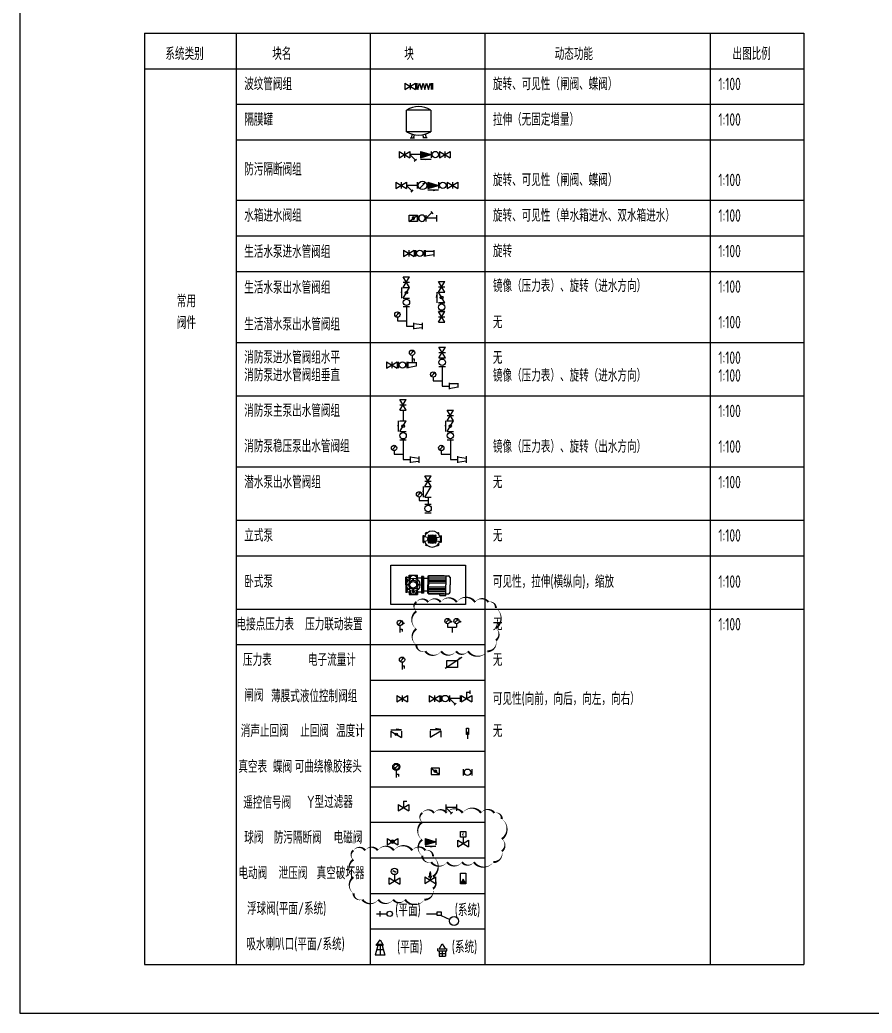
# Model space of a CAD drawing. Header units: millimetres. Extents: x -527844 to 417903, y -219119 to 112527.
# Drawn here: x 287691 to 311674, y 29427 to 57373 of the extents above; entities that cross this region are included whole.
import ezdxf

# ---------------------------------------------------------------- set-up
doc = ezdxf.new("R2010")
doc.units = ezdxf.units.MM
doc.header["$LTSCALE"] = 1000
doc.header["$MEASUREMENT"] = 0
doc.linetypes.add('CENTER2', pattern=[1.125, 0.75, -0.125, 0.125, -0.125])
for name, color, linetype in [('W-FRPT-HYDT-EQPM', 60, 'Continuous'), ('W-FRPT-HYDT-PIPE', 1, 'Continuous'), ('W-NOTE', 40, 'Continuous'), ('W-WSUP-COOL-PIPE', 3, 'Continuous'), ('W-WSUP-EQPM', 40, 'Continuous')]:
    doc.layers.add(name, color=color, linetype=linetype)
doc.layers.add('W-POST', color=10, linetype='Continuous', plot=False)
doc.styles.add('TH-STYLE1', font='', dxfattribs={"width": 0.8})
doc.styles.add('TH-STYLE3', font='tssdeng.shx', dxfattribs={"width": 0.7, "bigfont": 'tssdchn.shx'})
doc.styles.get('TH-STYLE1').set_extended_font_data('STFangsong')

# ---------------------------------------------------------------- blocks, each defined once
blk = doc.blocks.new('*U216')
for p, q in [((-340, 61), (-340, 672)), ((340, 672), (-340, 672)), ((340, 672), (340, 61)), ((340, 61), (-340, 61)), ((-236, -111), (-113, -111)), ((-196, -1), (-205, -111)), ((-148, -111), (-116, -19)), ((236, -111), (113, -111)), ((148, -111), (116, -19)), ((196, -1), (205, -111))]:
    blk.add_line(p, q)
for centre, radius, start, end in [((0, 160), 615, 56.4318, 123.5682), ((0, 657), 686, 240.3029, 299.6971)]:
    blk.add_arc(centre, radius, start, end)
blk = doc.blocks.new('闸阀')
for p, q in [((0, 90), (0, -90)), ((0, 90), (300, -90)), ((0, -90), (300, 90)), ((150, 90), (150, -90)), ((300, 90), (300, -90))]:
    blk.add_line(p, q)
blk = doc.blocks.new('止回阀')
for p, q in [((0, 126), (300, 126)), ((0, 90), (0, -90)), ((0, -90), (300, 90)), ((300, 126), (150, 150)), ((300, 90), (300, -90))]:
    blk.add_line(p, q)
blk = doc.blocks.new('可曲绕橡胶接头')
for p, q in [((0, 90), (0, -90)), ((240, 90), (240, -90))]:
    blk.add_line(p, q)
blk.add_circle((120, 0), 90)
blk = doc.blocks.new('生活潜水泵出水管阀组')
blk.add_circle((0, 690), 40)
for name, p, rotation in [('闸阀', (0, 840), 90), ('止回阀', (0, 540), 90), ('可曲绕橡胶接头', (0, 540), 270), ('闸阀', (0, 0), 90)]:
    blk.add_blockref(name, p, dxfattribs=dict(rotation=rotation))
blk = doc.blocks.new('消声止回阀')
for p, q in [((0, 126), (300, 126)), ((0, 90), (0, -90)), ((0, 90), (300, -90)), ((300, 126), (150, 150)), ((300, 90), (300, -90))]:
    blk.add_line(p, q)
blk.add_circle((150, 0), 36)
blk = doc.blocks.new('压力表2')
for p, q in [((-202, 228), (-308, 122)), ((-202, 228), (-257, 195)), ((-255, 100), (-255, 0)), ((-255, 0), (0, 0))]:
    blk.add_line(p, q)
blk.add_circle((-255, 175), 75)
blk = doc.blocks.new('*U197')
at = {"layer": 'W-WSUP-COOL-PIPE'}
for p, q in [((0, 250), (0, -300)), ((0, -300), (200, -300))]:
    blk.add_line(p, q, dxfattribs=at)
at = {"layer": 'W-WSUP-EQPM'}
for p, q in [((200, -210), (200, -390)), ((200, -228), (440, -258)), ((440, -210), (440, -390)), ((200, -372), (440, -342))]:
    blk.add_line(p, q, dxfattribs=at)
at = {"layer": 'W-WSUP-EQPM', "rotation": 90}
for name, p in [('闸阀', (0, 790)), ('消声止回阀', (0, 490)), ('可曲绕橡胶接头', (0, 250))]:
    blk.add_blockref(name, p, dxfattribs=at)
at = {"layer": 'W-WSUP-EQPM'}
blk.add_blockref('压力表2', (0, -150), dxfattribs=at)
blk = doc.blocks.new('偏心异径管')
for p, q in [((0, 90), (0, -90)), ((0, 71), (240, 71)), ((240, 83), (240, -36)), ((0, -67), (240, -25))]:
    blk.add_line(p, q)
blk = doc.blocks.new('压力表')
for p, q in [((53, 328), (-53, 222)), ((53, 328), (-2, 295)), ((0, 200), (0, 0)), ((0, 100), (60, 100)), ((60, 100), (60, 30))]:
    blk.add_line(p, q)
blk.add_circle((0, 275), 75)
blk = doc.blocks.new('消防泵进水管阀组水平')
at = {"layer": 'W-FRPT-HYDT-EQPM'}
for name, p in [('压力表', (720, 71)), ('闸阀', (0, 0)), ('可曲绕橡胶接头', (330, 0)), ('偏心异径管', (600, 0))]:
    blk.add_blockref(name, p, dxfattribs=at)
blk = doc.blocks.new('同心异径管')
for p, q in [((0, 90), (0, -90)), ((0, 72), (240, 42)), ((240, 90), (240, -90)), ((0, -72), (240, -42))]:
    blk.add_line(p, q)
blk = doc.blocks.new('*U198')
for p, q in [((-440, 1390), (-440, 1090)), ((-440, 550), (-440, 0)), ((-440, 0), (-240, 0))]:
    blk.add_line(p, q)
at = {"layer": 'W-FRPT-HYDT-EQPM', "rotation": 90}
for name, p in [('闸阀', (-440, 1390)), ('消声止回阀', (-440, 790)), ('可曲绕橡胶接头', (-440, 550))]:
    blk.add_blockref(name, p, dxfattribs=at)
at = {"layer": 'W-FRPT-HYDT-EQPM'}
for name, p in [('压力表2', (-440, 150)), ('同心异径管', (-240, 0))]:
    blk.add_blockref(name, p, dxfattribs=at)
blk = doc.blocks.new('*U199')
for p, q in [((0, 550), (0, 0)), ((0, 0), (200, 0))]:
    blk.add_line(p, q)
at = {"layer": 'W-FRPT-HYDT-EQPM', "rotation": 90}
for name, p in [('闸阀', (0, 790)), ('可曲绕橡胶接头', (0, 550))]:
    blk.add_blockref(name, p, dxfattribs=at)
at = {"layer": 'W-FRPT-HYDT-EQPM'}
for name, p in [('压力表2', (0, 150)), ('偏心异径管', (200, 0))]:
    blk.add_blockref(name, p, dxfattribs=at)
blk = doc.blocks.new('潜水泵出水管阀组')
for p, q in [((-126, 740), (-150, 590)), ((-126, 440), (-126, 740)), ((-90, 740), (90, 740)), ((-90, 440), (90, 740)), ((-90, 440), (90, 440)), ((0, 440), (0, 240))]:
    blk.add_line(p, q)
at = {"rotation": 90}
for name, p in [('闸阀', (0, 740)), ('可曲绕橡胶接头', (0, 0))]:
    blk.add_blockref(name, p, dxfattribs=at)
blk.add_blockref('压力表2', (0, 340))
blk = doc.blocks.new('*U200')
for p, q in [((0, 550), (0, 0)), ((0, 0), (200, 0))]:
    blk.add_line(p, q)
at = {"layer": 'W-FRPT-HYDT-EQPM', "rotation": 90}
for name, p in [('闸阀', (0, 1090)), ('消声止回阀', (0, 790)), ('可曲绕橡胶接头', (0, 550))]:
    blk.add_blockref(name, p, dxfattribs=at)
at = {"layer": 'W-FRPT-HYDT-EQPM'}
for name, p in [('压力表2', (0, 150)), ('同心异径管', (200, 0))]:
    blk.add_blockref(name, p, dxfattribs=at)
blk = doc.blocks.new('立式泵')
at = {"linetype": 'Continuous'}
h = blk.add_hatch(dxfattribs=at)
h.set_pattern_fill('NET', color=8, scale=270, angle=-270, style=0)
h.set_pattern_definition([(90, (-658012.705, -679308.226), (-33.75, -4e-11), []), (180, (-658012.705, -679308.226), (4e-11, -33.75), [])])
edge = h.paths.add_edge_path()
edge.add_arc((255, 0), 122, 0, 360)
at = {"color": 7, "linetype": 'Continuous'}
for p, q in [((0, 98), (16, 98)), ((0, -98), (0, 98)), ((0, -98), (0, 98)), ((16, -98), (16, 98)), ((16, -98), (16, 98)), ((142, 45), (16, 67)), ((84, 185), (70, 171)), ((84, 185), (70, 171)), ((75, 135), (70, 171)), ((75, 135), (70, 171)), ((83, 176), (79, 172)), ((83, 176), (79, 172)), ((79, 172), (80, 166)), ((79, 172), (80, 166)), ((80, 166), (86, 165)), ((80, 166), (86, 165)), ((88, 174), (83, 176)), ((88, 174), (83, 176)), ((120, 180), (84, 185)), ((120, 180), (84, 185)), ((86, 165), (90, 169)), ((86, 165), (90, 169)), ((90, 169), (88, 174)), ((90, 169), (88, 174)), ((158, 112), (143, 97)), ((158, 112), (143, 97)), ((143, 97), (156, 71)), ((143, 97), (156, 71)), ((156, 102), (152, 98)), ((156, 102), (152, 98)), ((152, 98), (154, 93)), ((152, 98), (154, 93)), ((154, 93), (159, 91)), ((154, 93), (159, 91)), ((162, 101), (156, 102)), ((162, 101), (156, 102)), ((184, 99), (158, 112)), ((184, 99), (158, 112)), ((159, 91), (163, 95)), ((159, 91), (163, 95)), ((163, 95), (162, 101)), ((163, 95), (162, 101)), ((352, 112), (325, 99)), ((352, 112), (325, 99)), ((348, 101), (346, 96)), ((348, 101), (346, 96)), ((346, 96), (350, 91)), ((346, 96), (350, 91)), ((353, 103), (348, 101)), ((353, 103), (348, 101)), ((350, 91), (356, 93)), ((350, 91), (356, 93)), ((366, 97), (352, 112)), ((366, 97), (352, 112)), ((357, 98), (353, 103)), ((357, 98), (353, 103)), ((354, 71), (366, 97)), ((354, 71), (366, 97)), ((356, 93), (357, 98)), ((356, 93), (357, 98)), ((368, 45), (499, 67)), ((390, 180), (425, 185)), ((390, 180), (425, 185)), ((421, 175), (420, 169)), ((421, 175), (420, 169)), ((420, 169), (424, 165)), ((420, 169), (424, 165)), ((427, 176), (421, 175)), ((427, 176), (421, 175)), ((424, 165), (429, 167)), ((424, 165), (429, 167)), ((440, 171), (425, 185)), ((440, 171), (425, 185)), ((431, 172), (427, 176)), ((431, 172), (427, 176)), ((429, 167), (431, 172)), ((429, 167), (431, 172)), ((435, 135), (440, 171)), ((435, 135), (440, 171)), ((491, 83), (491, 67)), ((491, 83), (499, 83)), ((491, 83), (499, 83)), ((491, 83), (491, 67)), ((491, 78), (499, 78)), ((491, 78), (499, 78)), ((491, 72), (499, 72)), ((491, 72), (499, 72)), ((491, 67), (499, 67)), ((491, 67), (499, 67)), ((491, 55), (499, 55)), ((491, 55), (491, 40)), ((491, 55), (491, 40)), ((491, 55), (499, 55)), ((491, 51), (499, 51)), ((491, 51), (499, 51)), ((491, 44), (499, 44)), ((491, 44), (499, 44)), ((491, 40), (499, 40)), ((491, 40), (499, 40)), ((491, 8), (499, 8)), ((491, -8), (491, 8)), ((491, -8), (491, 8)), ((491, 8), (499, 8)), ((491, 3), (499, 3)), ((491, 3), (499, 3)), ((499, -98), (499, 98)), ((499, -98), (499, 98)), ((515, -98), (515, 98)), ((515, -98), (515, 98)), ((0, -98), (16, -98)), ((142, -45), (16, -67)), ((75, -135), (70, -171)), ((75, -135), (70, -171)), ((70, -171), (84, -185)), ((70, -171), (84, -185)), ((80, -167), (79, -172)), ((80, -167), (79, -172)), ((79, -172), (83, -176)), ((79, -172), (83, -176)), ((86, -165), (80, -167)), ((86, -165), (80, -167)), ((83, -176), (88, -175)), ((83, -176), (88, -175)), ((120, -180), (84, -185)), ((120, -180), (84, -185)), ((90, -169), (86, -165)), ((90, -169), (86, -165)), ((88, -175), (90, -169)), ((88, -175), (90, -169)), ((156, -71), (143, -97)), ((156, -71), (143, -97)), ((143, -97), (158, -112)), ((143, -97), (158, -112)), ((154, -93), (152, -98)), ((154, -93), (152, -98)), ((152, -98), (156, -103)), ((152, -98), (156, -103)), ((159, -91), (154, -93)), ((159, -91), (154, -93)), ((156, -103), (162, -101)), ((156, -103), (162, -101)), ((158, -112), (184, -99)), ((158, -112), (184, -99)), ((163, -96), (159, -91)), ((163, -96), (159, -91)), ((162, -101), (163, -96)), ((162, -101), (163, -96)), ((325, -99), (352, -112)), ((325, -99), (352, -112)), ((350, -91), (346, -95)), ((350, -91), (346, -95)), ((346, -95), (348, -101)), ((346, -95), (348, -101)), ((348, -101), (353, -102)), ((348, -101), (353, -102)), ((356, -93), (350, -91)), ((356, -93), (350, -91)), ((352, -112), (366, -97)), ((352, -112), (366, -97)), ((353, -102), (357, -98)), ((353, -102), (357, -98)), ((366, -97), (354, -71)), ((366, -97), (354, -71)), ((357, -98), (356, -93)), ((357, -98), (356, -93)), ((368, -45), (499, -67)), ((390, -180), (425, -185)), ((390, -180), (425, -185)), ((424, -165), (420, -169)), ((424, -165), (420, -169)), ((420, -169), (421, -174)), ((420, -169), (421, -174)), ((421, -174), (427, -176)), ((421, -174), (427, -176)), ((429, -166), (424, -165)), ((429, -166), (424, -165)), ((425, -185), (440, -171)), ((425, -185), (440, -171)), ((427, -176), (431, -172)), ((427, -176), (431, -172)), ((431, -172), (429, -166)), ((431, -172), (429, -166)), ((435, -135), (440, -171)), ((435, -135), (440, -171)), ((491, -3), (499, -3)), ((491, -3), (499, -3)), ((491, -8), (499, -8)), ((491, -8), (499, -8)), ((491, -55), (491, -40)), ((491, -40), (499, -40)), ((491, -40), (499, -40)), ((491, -55), (491, -40)), ((491, -44), (499, -44)), ((491, -44), (499, -44)), ((491, -51), (499, -51)), ((491, -51), (499, -51)), ((491, -55), (499, -55)), ((491, -55), (499, -55)), ((491, -67), (499, -67)), ((491, -83), (491, -67)), ((491, -83), (491, -67)), ((491, -67), (499, -67)), ((491, -72), (499, -72)), ((491, -72), (499, -72)), ((491, -78), (499, -78)), ((491, -78), (499, -78)), ((491, -83), (499, -83)), ((491, -83), (499, -83))]:
    blk.add_line(p, q, dxfattribs=at)
for centre, radius in [((84, 170), 4.96), ((84, 170), 4.96), ((84, 170), 3.24), ((84, 170), 3.24), ((255, 0), 122), ((255, 0), 122), ((158, 97), 4.96), ((158, 97), 4.96), ((158, 97), 3.24), ((158, 97), 3.24), ((352, 97), 4.96), ((352, 97), 4.96), ((352, 97), 3.24), ((352, 97), 3.24), ((425, 171), 4.96), ((425, 171), 4.96), ((425, 171), 3.24), ((425, 171), 3.24), ((84, -171), 4.96), ((84, -171), 4.96), ((84, -171), 3.24), ((84, -171), 3.24), ((158, -97), 4.96), ((158, -97), 4.96), ((158, -97), 3.24), ((158, -97), 3.24), ((352, -97), 4.96), ((352, -97), 4.96), ((352, -97), 3.24), ((352, -97), 3.24), ((425, -170), 4.96), ((425, -170), 4.96), ((425, -170), 3.24), ((425, -170), 3.24)]:
    blk.add_circle(centre, radius, dxfattribs=at)
for start, end in [(16.0561, 163.7571), (16.0561, 163.7571), (196.2466, 343.9439), (196.2466, 343.9439)]:
    blk.add_arc((255, 0), 225, start, end, dxfattribs=at)
blk = doc.blocks.new('断线')
for centre, start, end in [((-31, -21), 34.253, 147.6552), ((31, 21), 214.253, 327.6552)]:
    blk.add_arc(centre, 38.1, start, end)
blk = doc.blocks.new('电动阀')
for p, q in [((0, 90), (300, -90)), ((0, 90), (0, 90)), ((0, -90), (300, 90)), ((0, -90), (0, 90)), ((150, 180), (150, 0)), ((300, 90), (300, -90))]:
    blk.add_line(p, q)
blk.add_circle((150, 270), 90)
at = {"layer": 'Defpoints'}
blk.add_lwpolyline([(-1003, 860, 0, 60, -0.520567), (-672, 860, 0, 60, -0.520567), (-320, 860, 0, 60, -0.520567), (134, 860, 0, 60, -0.520567), (651, 860, 0, 60, -0.520567), (1022, 860, 0, 60, -0.520567), (1234, 691, 0, 60, -0.520567), (1234, 124, 0, 60, -0.520567), (1234, -216, 0, 60, -0.520567), (994, -523, 0, 60, -0.520567), (448, -523, 0, 60, -0.520567), (114, -523, 0, 60, -0.520567), (-307, -523, 0, 60, -0.520567), (-752, -523, 0, 60, -0.520567), (-1003, -345, 0, 60, -0.520567), (-1003, 106, 0, 60, -0.520567), (-1003, 602, 0, 60, -0.520567)], format="xyseb", close=True, dxfattribs=at)
at = {"xscale": 0.7199999999720604, "yscale": 0.7199999999720604, "zscale": 0.7199999999720604}
blk.add_blockref('断线', (150, 270), dxfattribs=at)
blk = doc.blocks.new('蝶阀')
h = blk.add_hatch(color=256)
h.paths.add_polyline_path([(151, -19, 0.135933), (156, 0, 0.760667), (89, 19)])
h.paths.add_polyline_path([(89, 19, 0.135933), (84, 0, 0.760667), (151, -19)])
blk.add_line((0, 90), (240, -90))
blk.add_lwpolyline([(0, -90), (240, -90), (240, 90), (0, 90)], close=True)
blk.add_circle((120, 0), 36)
blk = doc.blocks.new('Y型过滤器')
for p, q in [((0, 0), (159, 159)), ((0, -90), (0, 90)), ((300, 0), (0, 0)), ((128, 189), (189, 128)), ((300, -90), (300, 90))]:
    blk.add_line(p, q)
blk = doc.blocks.new('防污隔断阀')
blk.add_hatch(color=256).paths.add_polyline_path([(300, -90), (300, 90), (0, 0)])
for p, q in [((0, 90), (0, -90)), ((300, 90), (0, 0)), ((300, -90), (0, 0)), ((300, 90), (300, -90)), ((300, -126), (0, -126)), ((0, -126), (150, -150))]:
    blk.add_line(p, q)
blk = doc.blocks.new('遥控信号阀')
for p, q in [((0, 90), (0, -90)), ((0, 90), (300, -90)), ((0, -90), (300, 90)), ((150, 180), (150, 0)), ((150, 180), (246, 180)), ((300, 90), (300, -90))]:
    blk.add_line(p, q)
blk = doc.blocks.new('*U257')
for p, q in [((0, 90), (0, -90)), ((0, 90), (300, -90)), ((0, -90), (300, 90)), ((150, 90), (150, -90)), ((300, 90), (300, -90)), ((900, 90), (1200, -90)), ((900, -90), (1200, 90)), ((900, 90), (900, -90)), ((1050, 180), (1050, 0)), ((1050, 180), (1146, 180)), ((1146, 228), (1146, 132)), ((1200, 90), (1200, -90))]:
    blk.add_line(p, q)
blk.add_blockref('可曲绕橡胶接头', (330, 0))
at = {"xscale": -1, "rotation": 180}
blk.add_blockref('Y型过滤器', (570, 0), dxfattribs=at)
blk = doc.blocks.new('球阀')
h = blk.add_hatch(color=256)
edge = h.paths.add_edge_path()
edge.add_arc((150, 0), 50, 0, 360)
for p, q in [((0, 90), (0, -90)), ((0, 90), (300, -90)), ((0, -90), (300, 90)), ((300, 90), (300, -90))]:
    blk.add_line(p, q)
blk.add_circle((150, 0), 50)
blk = doc.blocks.new('泄压阀')
for p, q in [((0, 90), (0, -90)), ((0, 90), (300, -90)), ((0, -90), (300, 90)), ((150, 143), (100, 93)), ((100, 93), (200, 93)), ((120, 193), (180, 193)), ((120, 163), (180, 163)), ((150, 243), (150, 143)), ((150, 143), (200, 93)), ((150, 93), (150, 0)), ((300, 90), (300, -90))]:
    blk.add_line(p, q)
blk = doc.blocks.new('*U201')
for p, q in [((0, 90), (0, -90)), ((0, 90), (300, -90)), ((0, -90), (300, 90)), ((150, 90), (150, -90)), ((300, 90), (300, -90)), ((336, 90), (336, -90)), ((576, 90), (576, -90)), ((612, 90), (612, -90)), ((612, 66), (852, 66)), ((852, 90), (852, -90)), ((612, -72), (852, -30))]:
    blk.add_line(p, q)
blk.add_circle((456, 0), 90)
blk = doc.blocks.new('*U202')
at = {"xscale": -1, "rotation": 180.0000010187545}
for name, p in [('蝶阀', (0, 0)), ('可曲绕橡胶接头', (240, 0))]:
    blk.add_blockref(name, p, dxfattribs=at)
at = {"rotation": 1.0187545645e-06}
blk.add_blockref('Y型过滤器', (480, 0), dxfattribs=at)
blk = doc.blocks.new('*U274')
for name, p in [('闸阀', (0, 0)), ('可曲绕橡胶接头', (900, 0)), ('闸阀', (1140, 0))]:
    blk.add_blockref(name, p)
at = {"xscale": -1, "rotation": 180}
blk.add_blockref('Y型过滤器', (300, 0), dxfattribs=at)
at = {"xscale": -1}
blk.add_blockref('防污隔断阀', (900, 0), dxfattribs=at)
blk = doc.blocks.new('*U275')
for p, q in [((535, 85), (365, -85)), ((535, 85, 0), (447, 33, 0))]:
    blk.add_line(p, q)
blk.add_circle((450, 0), 120)
for name, p in [('闸阀', (-300, 0)), ('可曲绕橡胶接头', (900, 0)), ('闸阀', (1140, 0))]:
    blk.add_blockref(name, p)
at = {"xscale": -1, "rotation": 180}
blk.add_blockref('Y型过滤器', (0, 0), dxfattribs=at)
at = {"xscale": -1}
blk.add_blockref('防污隔断阀', (900, 0), dxfattribs=at)
blk = doc.blocks.new('1')
for p, q in [((-109083, -92373), (-109115, -92373)), ((-109115, -92586), (-109115, -92373)), ((-109083, -92529), (-109083, -92373)), ((-109083, -92376), (-109026, -92376)), ((-109083, -92427), (-109073, -92427)), ((-109083, -92437), (-109067, -92437)), ((-109083, -92446), (-109067, -92446)), ((-109083, -92457), (-109073, -92457)), ((-109073, -92427), (-109073, -92457)), ((-109067, -92437), (-109067, -92446)), ((-109026, -92421), (-109026, -92311)), ((-109026, -92311), (-108783, -92311)), ((-109026, -92421), (-108992, -92421)), ((-108992, -92376), (-108992, -92421)), ((-108912, -92311), (-108912, -92326)), ((-108897, -92326), (-108897, -92311)), ((-108821, -92370), (-108786, -92370)), ((-108817, -92376), (-108817, -92421)), ((-108807, -92370), (-108807, -92426)), ((-108786, -92441), (-108786, -92370)), ((-108786, -92421), (-108783, -92421)), ((-108783, -92421), (-108783, -92311)), ((-108783, -92390), (-108676, -92390)), ((-108676, -92354), (-108676, -92819)), ((-108648, -92354), (-108676, -92354)), ((-108648, -92354), (-108648, -92819)), ((-108620, -92354), (-108648, -92354)), ((-108620, -92354), (-108620, -92819)), ((-108494, -92406), (-108620, -92406)), ((-108494, -92346), (-108474, -92334)), ((-108494, -92346), (-108494, -92586)), ((-108474, -92334), (-107914, -92334)), ((-108041, -92334), (-108474, -92334)), ((-108474, -92334), (-108474, -92586)), ((-108474, -92394), (-107991, -92394)), ((-108474, -92444), (-107991, -92444)), ((-108474, -92486), (-107991, -92486)), ((-107991, -92334), (-107991, -92586)), ((-107868, -92376), (-107868, -92586)), ((-109115, -92586), (-109115, -92800)), ((-109083, -92644), (-109083, -92800)), ((-109083, -92716), (-109073, -92716)), ((-109083, -92727), (-109067, -92727)), ((-109083, -92736), (-109067, -92736)), ((-109083, -92746), (-109073, -92746)), ((-109073, -92746), (-109073, -92716)), ((-109067, -92736), (-109067, -92727)), ((-108992, -92774), (-109026, -92774)), ((-109026, -92774), (-109026, -92862)), ((-108992, -92752), (-108992, -92796)), ((-108927, -92773), (-108927, -92804)), ((-108913, -92778), (-108918, -92788)), ((-108913, -92778), (-108897, -92778)), ((-108905, -92775), (-108905, -92801)), ((-108897, -92778), (-108892, -92788)), ((-108882, -92773), (-108882, -92804)), ((-108817, -92752), (-108817, -92796)), ((-108807, -92747), (-108807, -92802)), ((-108786, -92802), (-108786, -92732)), ((-108786, -92752), (-108783, -92752)), ((-108786, -92752), (-108783, -92752)), ((-108783, -92752), (-108783, -92862)), ((-108494, -92766), (-108620, -92766)), ((-108494, -92826), (-108494, -92586)), ((-108474, -92534), (-107991, -92534)), ((-108474, -92838), (-108474, -92586)), ((-108474, -92639), (-107991, -92639)), ((-108474, -92686), (-107991, -92686)), ((-108474, -92729), (-107991, -92729)), ((-108474, -92778), (-107991, -92778)), ((-107991, -92889), (-107991, -92586)), ((-107868, -92796), (-107868, -92586)), ((-109083, -92800), (-109115, -92800)), ((-109026, -92796), (-109083, -92796)), ((-109026, -92862), (-108783, -92862)), ((-108927, -92804), (-108882, -92804)), ((-108918, -92788), (-108913, -92799)), ((-108913, -92799), (-108897, -92799)), ((-108912, -92852), (-108912, -92852)), ((-108912, -92862), (-108912, -92852)), ((-108897, -92862), (-108912, -92862)), ((-108892, -92788), (-108897, -92799)), ((-108897, -92852), (-108897, -92862)), ((-108820, -92802), (-108786, -92802)), ((-108783, -92783), (-108676, -92783)), ((-108648, -92819), (-108676, -92819)), ((-108620, -92819), (-108648, -92819)), ((-108494, -92826), (-108474, -92838)), ((-108041, -92838), (-108474, -92838)), ((-108474, -92838), (-107914, -92838)), ((-108154, -92889), (-108154, -92838)), ((-108154, -92889), (-107991, -92889)), ((-107991, -92882), (-107991, -92882))]:
    blk.add_line(p, q)
for centre, radius in [((-108905, -92586), 188), ((-108905, -92586), 128), ((-109016, -92475), 13.5), ((-108995, -92350), 10.5), ((-108905, -92586), 93.8), ((-108905, -92429), 13.5), ((-108815, -92350), 10.5), ((-108793, -92475), 13.5), ((-109062, -92586), 13.5), ((-109016, -92698), 13.5), ((-108905, -92695), 13.5), ((-108905, -92744), 13.5), ((-108905, -92788), 13.2), ((-108793, -92698), 13.5), ((-108747, -92586), 13.5), ((-108995, -92823), 10.5), ((-108815, -92823), 10.5)]:
    blk.add_circle(centre, radius)
for centre, radius, start, end in [((-108905, -92426), 101, 29.7336, 150.2664), ((-107933, -92401), 68.8, 20.6629, 74.4968), ((-108905, -92756), 96.2, 204.4837, 335.5163), ((-107933, -92772), 68.8, 285.5032, 339.3371)]:
    blk.add_arc(centre, radius, start, end)
blk = doc.blocks.new('*U221')
for p, q in [((-90148, -90892), (-88048, -90892)), ((-90148, -91992), (-90148, -90892)), ((-88048, -90892), (-88048, -91992)), ((-88048, -91992), (-90148, -91992))]:
    blk.add_line(p, q)
at = {"linetype": 'CENTER2'}
blk.add_blockref('1', (19391, 1145), dxfattribs=at)
blk = doc.blocks.new('真空破坏器')
blk.add_hatch(color=8).paths.add_polyline_path([(75, 0), (0, 130), (-75, 0)])
at = {"linetype": 'CENTER2'}
for p, q in [((-75, 0), (-75, 300)), ((-75, 300), (75, 300)), ((75, 300), (75, 0)), ((0, 130), (-75, 0)), ((75, 0), (-75, 0))]:
    blk.add_line(p, q, dxfattribs=at)
blk.add_line((75, 0), (0, 130))
blk = doc.blocks.new('电磁阀')
for p, q in [((0, 90), (300, -90)), ((0, 90), (0, 90)), ((0, -90), (300, 90)), ((0, -90), (0, 90)), ((150, 180), (150, 0)), ((300, 90), (300, -90))]:
    blk.add_line(p, q)
at = {"linetype": 'CENTER2'}
blk.add_lwpolyline([(73, 334), (227, 334), (227, 180), (73, 180)], close=True, dxfattribs=at)
at = {"layer": 'Defpoints'}
blk.add_lwpolyline([(-1003, 860, 0, 60, -0.520567), (-672, 860, 0, 60, -0.520567), (-320, 860, 0, 60, -0.520567), (134, 860, 0, 60, -0.520567), (651, 860, 0, 60, -0.520567), (1022, 860, 0, 60, -0.520567), (1234, 691, 0, 60, -0.520567), (1234, 124, 0, 60, -0.520567), (1234, -216, 0, 60, -0.520567), (994, -523, 0, 60, -0.520567), (448, -523, 0, 60, -0.520567), (114, -523, 0, 60, -0.520567), (-307, -523, 0, 60, -0.520567), (-752, -523, 0, 60, -0.520567), (-1003, -345, 0, 60, -0.520567), (-1003, 106, 0, 60, -0.520567), (-1003, 602, 0, 60, -0.520567)], format="xyseb", close=True, dxfattribs=at)
at = {"linetype": 'CENTER2', "style": 'TH-STYLE1', "width": 0.8}
blk.add_text('M', height=90, dxfattribs=at).set_placement((105, 213))
blk = doc.blocks.new('浮球阀')
blk.add_line((100, 75), (100, -75))
blk.add_circle((375, 0), 75)
at = {"layer": 'W-WSUP-COOL-PIPE'}
blk.add_line((0, 0), (300, 0), dxfattribs=at)
blk = doc.blocks.new('浮球阀系统')
blk.add_line((408, -52), (658, -156))
blk.add_lwpolyline([(300, 52), (408, 52), (408, -52), (300, -52)], close=True)
blk.add_circle((774, -204), 125)
at = {"layer": 'W-WSUP-COOL-PIPE'}
blk.add_line((0, 0), (300, 0), dxfattribs=at)
blk = doc.blocks.new('吸水喇叭口系统')
for p, q in [((-128, -196), (-128, -136)), ((-128, -196), (128, -196)), ((-90, -196), (-90, -346)), ((-90, -271), (90, -271)), ((0, -196), (0, -346)), ((90, -196), (90, -346)), ((128, -196), (128, -136)), ((-90, -346), (90, -346))]:
    blk.add_line(p, q)
blk.add_lwpolyline([(-90, -156), (0, 0), (90, -156)], close=True)
blk = doc.blocks.new('*U246')
for p, q in [((-93217, -76544), (-93217, -76724)), ((-93182, -76544), (-93182, -76724)), ((-93157, -76724), (-93107, -76544)), ((-93107, -76544), (-93057, -76724)), ((-93057, -76724), (-93007, -76544)), ((-93007, -76544), (-92957, -76724)), ((-93007, -76544), (-92957, -76724)), ((-92957, -76724), (-92907, -76544)), ((-92957, -76724), (-92907, -76544)), ((-92907, -76544), (-92857, -76724)), ((-92907, -76544), (-92857, -76724)), ((-92857, -76724), (-92807, -76544)), ((-92857, -76724), (-92807, -76544)), ((-92807, -76544), (-92782, -76634)), ((-92782, -76544), (-92782, -76724)), ((-92747, -76544), (-92747, -76724)), ((-93182, -76635), (-93157, -76724))]:
    blk.add_line(p, q)
blk = doc.blocks.new('*U281')
for name, p in [('闸阀', (-60, 0)), ('*U246', (93457, 76634))]:
    blk.add_blockref(name, p)
blk = doc.blocks.new('电子流量计')
for p, q in [((280, 286), (-192, -28)), ((280, 286), (193, 257)), ((-150, 0), (-150, 200)), ((-150, 200), (150, 200)), ((150, 0), (-150, 0)), ((150, 200), (150, 0)), ((193, 257), (185, 223))]:
    blk.add_line(p, q)
blk = doc.blocks.new('压力联动装置')
for p, q in [((-74, 378), (-180, 272)), ((-74, 378), (-129, 345)), ((-16, 295), (-59, 295)), ((-52, 325), (-16, 325)), ((-16, 325), (-16, 295)), ((180, 378), (74, 272)), ((180, 378), (126, 345)), ((238, 295), (196, 295)), ((202, 325), (238, 325)), ((238, 325), (238, 295)), ((-127, 250), (-127, 150)), ((-127, 150), (127, 150)), ((0, 150), (0, 0)), ((127, 250), (127, 150))]:
    blk.add_line(p, q)
for centre in [(-127, 325), (127, 325)]:
    blk.add_circle(centre, 75)
at = {"layer": 'Defpoints'}
blk.add_lwpolyline([(-1003, 860, 0, 60, -0.520567), (-672, 860, 0, 60, -0.520567), (-320, 860, 0, 60, -0.520567), (134, 860, 0, 60, -0.520567), (651, 860, 0, 60, -0.520567), (1022, 860, 0, 60, -0.520567), (1234, 691, 0, 60, -0.520567), (1234, 124, 0, 60, -0.520567), (1234, -216, 0, 60, -0.520567), (994, -523, 0, 60, -0.520567), (448, -523, 0, 60, -0.520567), (114, -523, 0, 60, -0.520567), (-307, -523, 0, 60, -0.520567), (-752, -523, 0, 60, -0.520567), (-1003, -345, 0, 60, -0.520567), (-1003, 106, 0, 60, -0.520567), (-1003, 602, 0, 60, -0.520567)], format="xyseb", close=True, dxfattribs=at)
blk = doc.blocks.new('电接点压力表')
for p, q in [((53, 328), (-53, 222)), ((53, 328), (-2, 295)), ((0, 200), (0, 0)), ((0, 100), (60, 100)), ((60, 100), (60, 30)), ((111, 245), (69, 245)), ((75, 275), (111, 275)), ((111, 275), (111, 245))]:
    blk.add_line(p, q)
blk.add_circle((0, 275), 75)
blk = doc.blocks.new('真空表')
for p, q in [((-53, 247), (53, 353)), ((-53, 247), (-20, 302)), ((0, 200), (0, 0)), ((0, 100), (60, 100)), ((60, 100), (60, 30))]:
    blk.add_line(p, q)
for radius in [100, 75]:
    blk.add_circle((0, 300), radius)
blk = doc.blocks.new('温度计')
blk.add_line((0, 200), (0, 0))
blk.add_lwpolyline([(-30, 305), (30, 305), (30, 125), (-30, 125)], close=True)
blk = doc.blocks.new('*U268')
at = {"layer": 'W-NOTE'}
blk.add_lwpolyline([(0, 0), (1146, 0), (1146, 574), (0, 574)], close=True, dxfattribs=at)
blk = doc.blocks.new('吸水喇叭口')
for p, q in [((-86, -128), (0, 0)), ((0, 0), (78, -128)), ((-59, -160), (-139, -428)), ((-99, -160), (-99, -118)), ((92, -160), (-99, -160)), ((78, -128), (-86, -128)), ((0, -160), (0, -428)), ((59, -160), (139, -428)), ((92, -160), (92, -116)), ((139, -428), (-139, -428)), ((96, -282), (-96, -282))]:
    blk.add_line(p, q)

msp = doc.modelspace()

# ---------------------------------------------------------------- linework, layer by layer
for p, q in [((291196.89, 56996.88), (309753.15, 56996.88)), ((291196.89, 56996.88), (291196.89, 30796.88)), ((293773.9, 56996.88), (293773.9, 30796.88)), ((297553.38, 56996.88), (297553.38, 30796.88)), ((300771.98, 56996.88), (300771.98, 30796.88)), ((307116.63, 56996.88), (307116.63, 30796.88)), ((309753.15, 56996.88), (309753.15, 30796.88)), ((291196.89, 55996.88), (309753.15, 55996.88)), ((293773.9, 54996.88), (309753.15, 54996.88)), ((293773.9, 53996.88), (309753.15, 53996.88)), ((293773.9, 52296.88), (309753.15, 52296.88)), ((293773.9, 51296.88), (309753.15, 51296.88)), ((293773.9, 50296.88), (309753.15, 50296.88)), ((293773.9, 48296.88), (309753.15, 48296.88)), ((293773.9, 46796.88), (309753.15, 46796.88)), ((293773.9, 44796.88), (309753.15, 44796.88)), ((293773.9, 43296.88), (309753.15, 43296.88)), ((293773.9, 42296.88), (309753.15, 42296.88)), ((293773.9, 40796.88), (309753.15, 40796.88)), ((293773.9, 39796.88), (300771.98, 39796.88)), ((297553.38, 38796.88), (300771.98, 38796.88)), ((297553.38, 37796.88), (300771.98, 37796.88)), ((297553.38, 36796.88), (300771.98, 36796.88)), ((297553.38, 35796.88), (300771.98, 35796.88)), ((297553.38, 34796.88), (300771.98, 34796.88)), ((297553.38, 33796.88), (300771.98, 33796.88)), ((297553.38, 32796.88), (300771.98, 32796.88)), ((297553.38, 31796.88), (300771.98, 31796.88)), ((291196.89, 30796.88), (309753.15, 30796.88))]:
    msp.add_line(p, q)
at = {"layer": 'W-POST'}
msp.add_line((291196.89, 30796.88), (293773.9, 30796.88), dxfattribs=at)

# ---------------------------------------------------------------- block references
for name, p in [('*U281', (298588.6, 55505.75)), ('*U216', (298913.15, 54161.12)), ('*U274', (298362.27, 53581.97)), ('*U275', (298573.78, 52716.11)), ('潜水泵出水管阀组', (299179.73, 43505.83)), ('立式泵', (299038.97, 42764.59)), ('*U221', (388276.71, 132919.49)), ('压力联动装置', (299851.68, 40131.74)), ('电接点压力表', (298385.42, 40131.74)), ('压力表', (298446.52, 39096.88)), ('电子流量计', (299851.68, 39146.88)), ('闸阀', (298296.52, 38274.27)), ('*U257', (299211.09, 38277.36)), ('温度计', (300289.28, 37143.23)), ('消声止回阀', (298133.05, 37270.81)), ('止回阀', (299233.39, 37283.23)), ('真空表', (298283.05, 36053.95)), ('蝶阀', (299263.39, 36233.32)), ('可曲绕橡胶接头', (300169.28, 36203.68)), ('遥控信号阀', (298333.31, 35208.14)), ('电磁阀', (300018.39, 34199.84)), ('电动阀', (298081.81, 33144.68)), ('球阀', (298026.06, 34252.66)), ('泄压阀', (299086.67, 33167.53)), ('浮球阀系统', (299134.26, 32221.45)), ('吸水喇叭口', (297826.81, 31485.84)), ('吸水喇叭口系统', (299576.42, 31378.65))]:
    msp.add_blockref(name, p)
at = {"xscale": -1, "rotation": 180}
msp.add_blockref('Y型过滤器', (299678.51, 35211.45), dxfattribs=at)
at = {"xscale": -1}
msp.add_blockref('防污隔断阀', (299397.35, 34249.84), dxfattribs=at)
at = {"linetype": 'CENTER2'}
for name, p in [('真空破坏器', (300168.39, 33067.53)), ('浮球阀', (297724.47, 32221.45))]:
    msp.add_blockref(name, p, dxfattribs=at)
at = {"layer": 'W-FRPT-HYDT-EQPM'}
msp.add_blockref('消防泵进水管阀组水平', (298006.78, 47661.53), dxfattribs=at)
at = {"layer": 'W-FRPT-HYDT-PIPE'}
for name, p in [('*U199', (299575.62, 47069.94)), ('*U198', (298915.78, 45002.54)), ('*U200', (299805.56, 45003.63))]:
    msp.add_blockref(name, p, dxfattribs=at)
at = {"layer": 'W-NOTE', "xscale": 100, "yscale": 100, "zscale": 100}
msp.add_blockref('*U268', (287691.48, 29426.82), dxfattribs=at)
at = {"layer": 'W-WSUP-EQPM'}
for name, p in [('*U202', (298644.89, 51792.15)), ('*U201', (298488.21, 50802.86)), ('*U197', (298568.92, 49056.92)), ('生活潜水泵出水管阀组', (299560.22, 48871.12))]:
    msp.add_blockref(name, p, dxfattribs=at)

# ---------------------------------------------------------------- texts
at = {"layer": 'W-NOTE', "style": 'TH-STYLE3', "width": 0.7}
for s, p in [('系统类别', (291786.49, 56243.62)), ('块名', (294792.66, 56243.62)), ('块', (298507.55, 56243.62)), ('动态功能', (302740.76, 56243.62)), ('出图比例', (307744.53, 56243.62)), ('波纹管阀组', (294005.33, 55393.99)), ('旋转、可见性（闸阀、蝶阀）', (301003.41, 55393.99)), ('1:100', (307348.07, 55393.99)), ('隔膜罐', (294005.33, 54393.99)), ('拉伸（无固定增量）', (301003.41, 54393.99)), ('1:100', (307348.07, 54393.99)), ('防污隔断阀组', (294005.33, 52993.99)), ('旋转、可见性（闸阀、蝶阀）', (301003.41, 52693.99)), ('1:100', (307348.07, 52693.99)), ('水箱进水阀组', (294005.33, 51693.99)), ('旋转、可见性（单水箱进水、双水箱进水）', (301003.41, 51693.99)), ('1:100', (307348.07, 51693.99)), ('生活水泵进水管阀组', (294005.33, 50676.47)), ('旋转', (301003.41, 50693.99)), ('1:100', (307348.07, 50693.99)), ('生活水泵出水管阀组', (294005.33, 49667.94)), ('镜像（压力表）、旋转（进水方向）', (301003.41, 49715.44)), ('1:100', (307348.07, 49693.99)), ('常用', (292107.69, 49286.56)), ('阀件', (292107.69, 48675.08)), ('生活潜水泵出水管阀组', (294005.33, 48632.92)), ('无', (301003.41, 48693.99)), ('1:100', (307348.07, 48693.99)), ('消防泵进水管阀组水平', (294005.33, 47703.9)), ('无', (301003.41, 47693.99)), ('1:100', (307348.07, 47693.99)), ('消防泵进水管阀组垂直', (294005.33, 47203.9)), ('镜像（压力表）、旋转（进水方向）', (301003.41, 47193.99)), ('1:100', (307348.07, 47193.99)), ('消防泵主泵出水管阀组', (294005.33, 46203.9)), ('1:100', (307348.07, 46193.99)), ('消防泵稳压泵出水管阀组', (294005.33, 45203.9)), ('镜像（压力表）、旋转（出水方向）', (301003.41, 45193.99)), ('1:100', (307348.07, 45193.99)), ('潜水泵出水管阀组', (294005.33, 44193.99)), ('无', (301003.41, 44193.99)), ('1:100', (307348.07, 44193.99)), ('立式泵', (294005.33, 42693.99)), ('无', (301003.41, 42693.99)), ('1:100', (307348.07, 42693.99)), ('卧式泵', (294005.33, 41393.99)), ('可见性，拉伸(横纵向)，缩放', (301003.41, 41393.99)), ('1:100', (307348.07, 41393.99)), ('电接点压力表', (293788.31, 40193.99)), ('压力联动装置', (295719.02, 40193.99)), ('无', (301003.41, 40193.99)), ('1:100', (307348.07, 40193.99)), ('压力表', (293971.47, 39193.99)), ('电子流量计', (295798.7, 39193.99)), ('无', (301003.41, 39193.99)), ('闸阀', (294005.33, 38193.99)), ('薄膜式液位控制阀组', (294760.31, 38172.65)), ('可见性(向前，向后，向左，向右）', (301003.41, 38098.19)), ('消声止回阀', (293908.14, 37193.99)), ('止回阀', (295581.71, 37193.99)), ('温度计', (296587.11, 37193.99)), ('无', (301003.41, 37193.99)), ('真空表', (293840.21, 36186.9)), ('蝶阀', (294812.22, 36186.9)), ('可曲绕橡胶接头', (295426.5, 36193.89)), ('遥控信号阀', (293978.53, 35178.88)), ('Y型过滤器', (295773.99, 35193.99)), ('球阀', (294005.33, 34193.99)), ('防污隔断阀', (294834.88, 34193.99)), ('电磁阀', (296520.37, 34193.99)), ('电动阀', (293843.78, 33193.99)), ('泄压阀', (294973.65, 33193.99)), ('真空破坏器', (296043.13, 33193.99)), ('浮球阀(平面/系统)', (294084.36, 32193.99)), ('(平面)', (298255.48, 32151.09)), ('(系统)', (299930.27, 32151.09)), ('吸水喇叭口(平面/系统)', (294064.82, 31193.99)), ('(平面)', (298306.58, 31111.78)), ('(系统)', (299847.11, 31111.78))]:
    msp.add_text(s, height=350, dxfattribs=at).set_placement(p)

doc.saveas('drawing.dxf')
